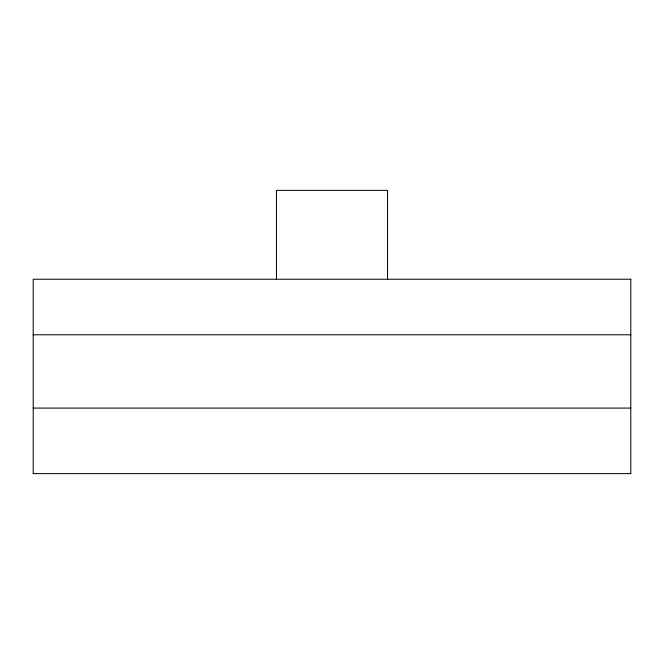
<?xml version="1.0" encoding="UTF-8"?>
<svg xmlns="http://www.w3.org/2000/svg" width="664" height="664" viewBox="0 0 664 664"><rect width="100%" height="100%" fill="white"/><g stroke="black" fill="none" stroke-linecap="round" stroke-linejoin="round"><path stroke-width="1" d="M33.2 334.781L630.8 334.781M33.2 408.086L630.8 408.086M387.535 279.237L387.535 190.377L276.465 190.377L276.465 279.237M630.8 279.237L33.2 279.237L33.2 473.623L630.8 473.623L630.8 279.237"/></g></svg>
